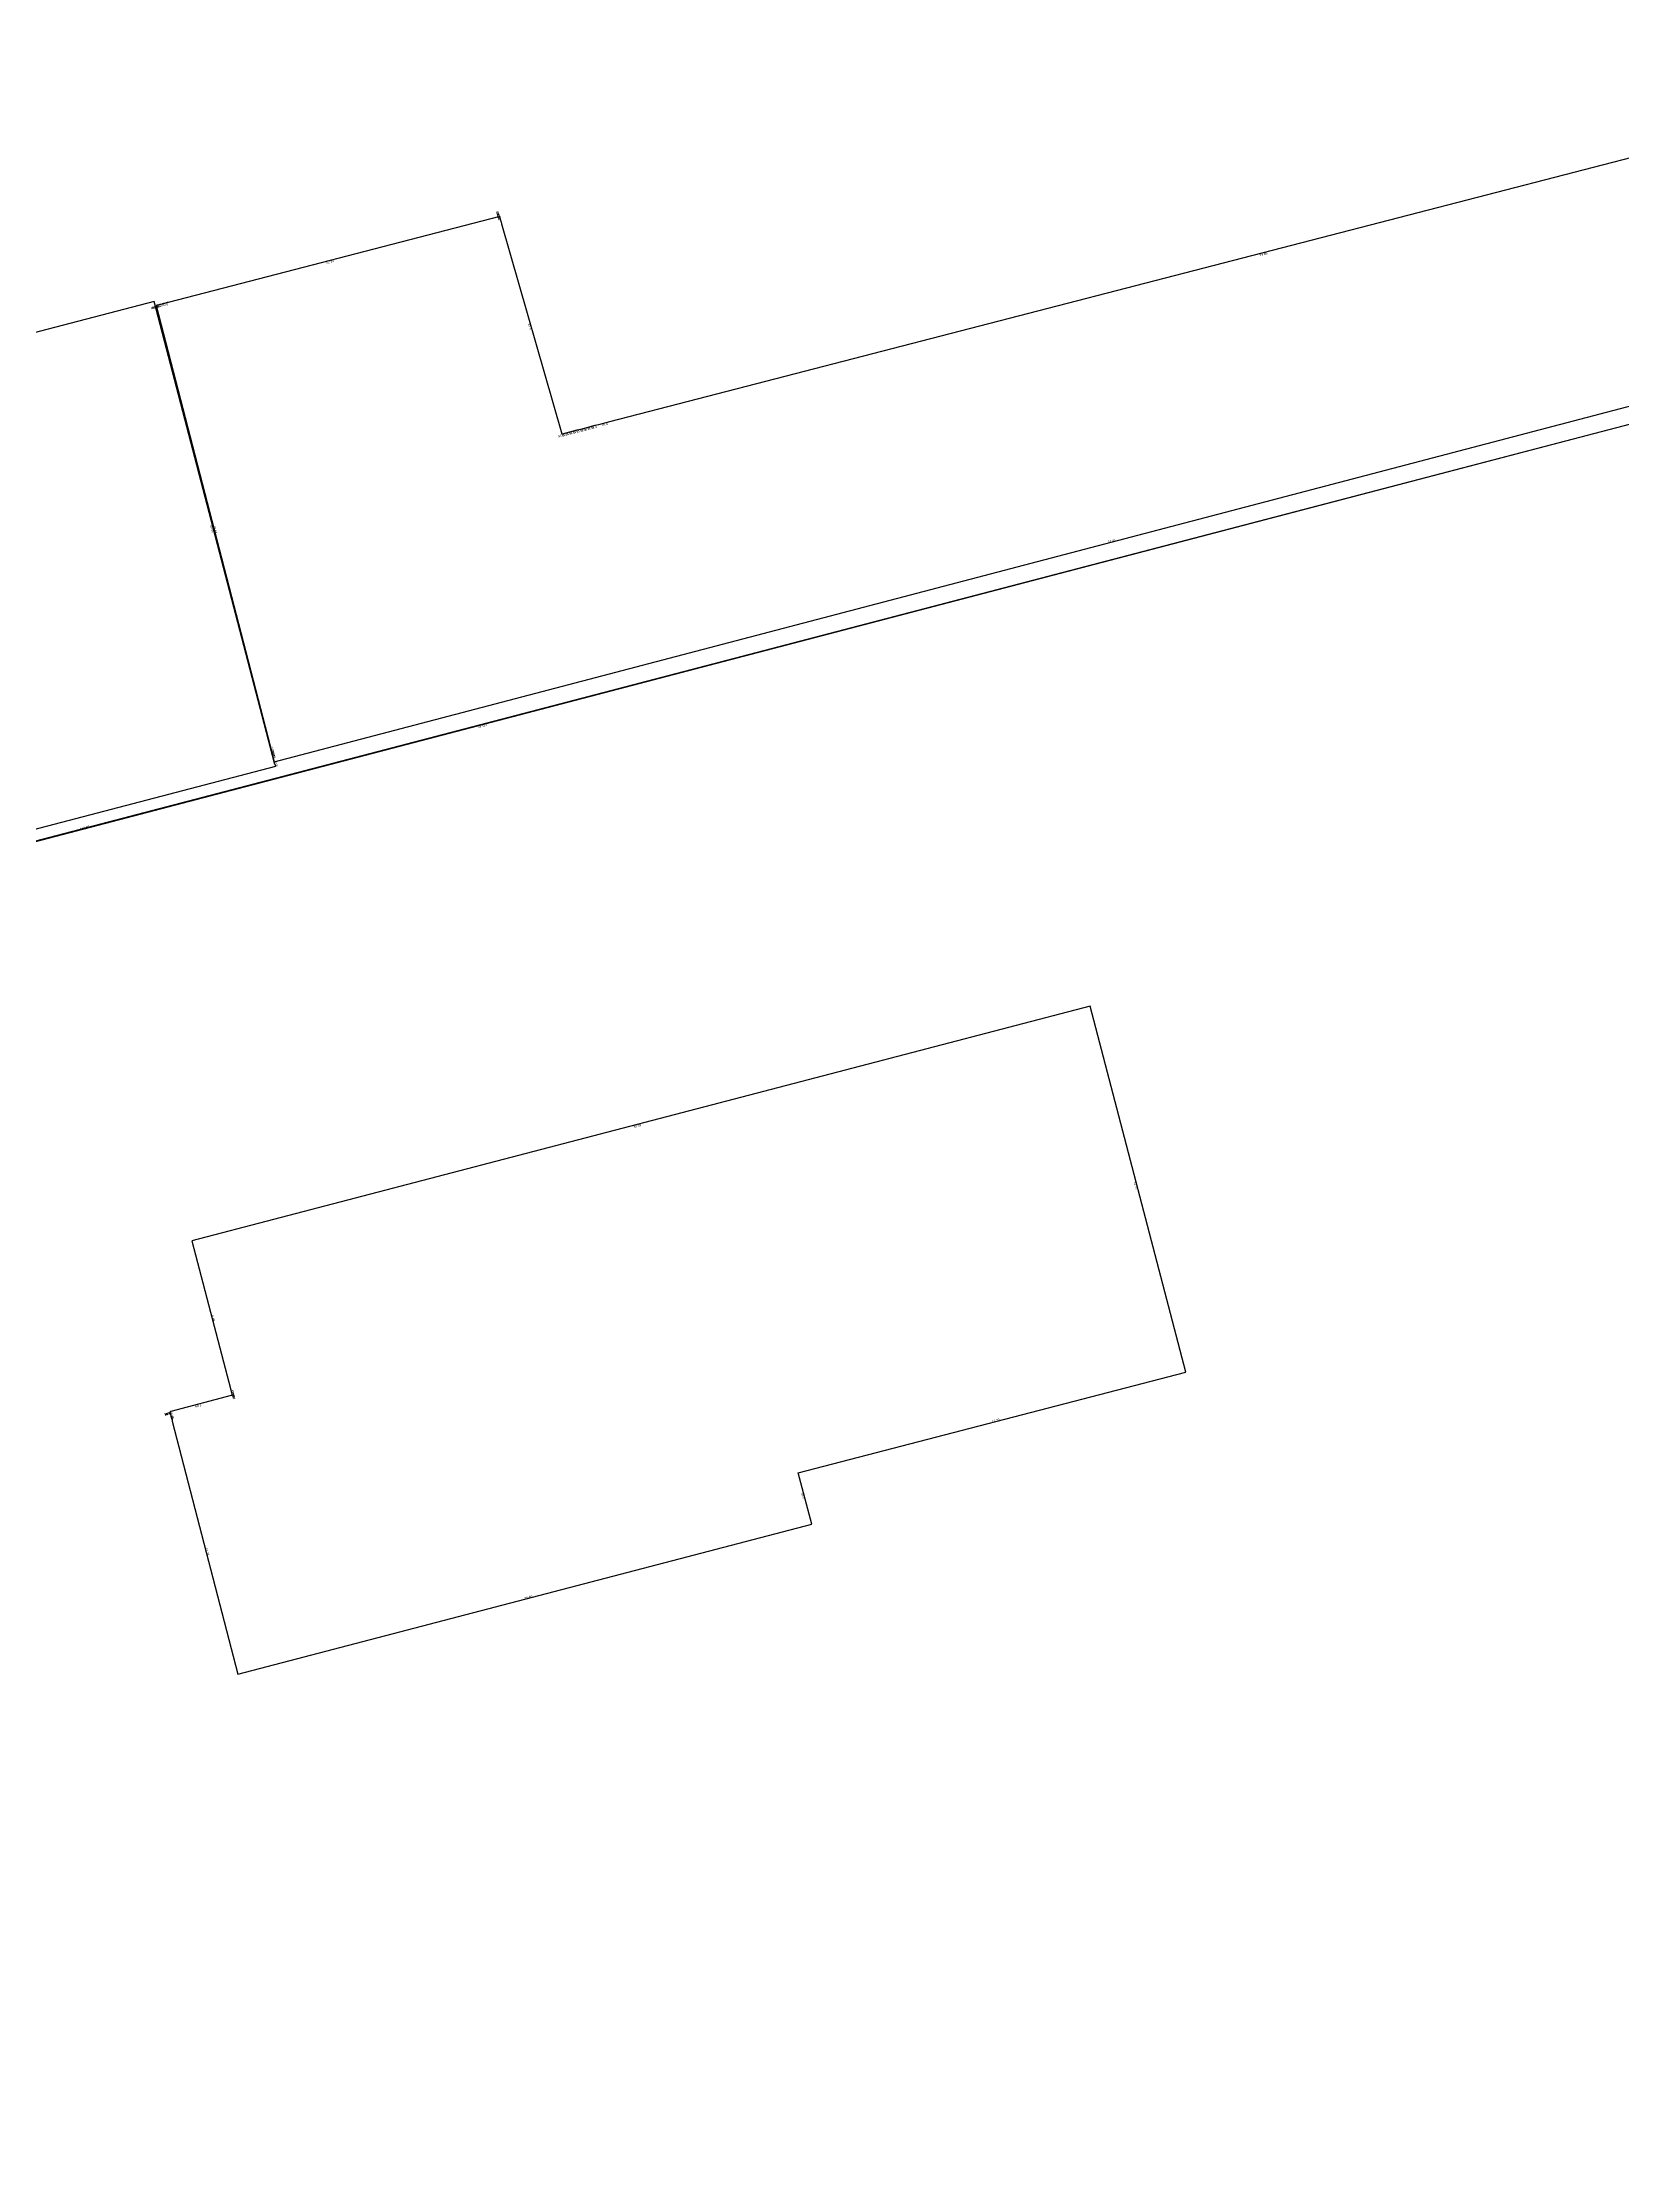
# Model space of a CAD drawing. Header units: metres. Extents: x 581016 to 32581287, y 5319908 to 5321142.
# Drawn here: x 581182.3 to 581250.5, y 5320193.1 to 5320284.9 of the extents above; entities that cross this region are included whole.
import ezdxf

# ---------------------------------------------------------------- set-up
doc = ezdxf.new("R2010")
doc.units = ezdxf.units.M
for name, color, linetype in [('EdgeLengths', 7, 'Continuous'), ('Flurstuecksgrenzedxf', 7, 'Continuous'), ('Gebaeudeumrissliniedxf', 7, 'Continuous'), ('UmringSonstBauwOUeberdachdxf', 7, 'Continuous')]:
    doc.layers.add(name, color=color, linetype=linetype)

msp = doc.modelspace()

# ---------------------------------------------------------------- linework, layer by layer
at = {"layer": 'Flurstuecksgrenzedxf', "color": 178}
for points in [[(581114.255, 5320232.688), (581253.524, 5320269.152), (581262.18, 5320271.416), (581276.065, 5320275.268), (581287.559, 5320278.23), (581404.793, 5320308.432), (581407.091, 5320309.024), (581409.39, 5320309.616), (581411.689, 5320310.209), (581413.987, 5320310.801), (581416.286, 5320311.393), (581418.585, 5320311.985), (581418.541, 5320312.711), (581418.352, 5320313.445), (581418.162, 5320314.179), (581417.972, 5320314.913), (581417.782, 5320315.647), (581417.592, 5320316.381), (581417.403, 5320317.116), (581406.16, 5320360.6)], [(581114.255, 5320232.688), (581253.524, 5320269.152), (581262.18, 5320271.416), (581276.065, 5320275.268), (581287.559, 5320278.23), (581404.793, 5320308.432), (581407.091, 5320309.024), (581409.39, 5320309.616), (581411.689, 5320310.209), (581413.987, 5320310.801), (581416.286, 5320311.393), (581418.585, 5320311.985), (581418.541, 5320312.711), (581418.352, 5320313.445), (581418.162, 5320314.179), (581417.972, 5320314.913), (581417.782, 5320315.647), (581417.592, 5320316.381), (581417.403, 5320317.116), (581406.16, 5320360.6)], [(581171.1, 5320168.56), (581277.48, 5320196.13), (581279.76, 5320203.98), (581262.16, 5320271.41), (581140.72, 5320239.66)], [(581171.1, 5320168.56), (581277.48, 5320196.13), (581279.76, 5320203.98), (581262.16, 5320271.41), (581140.72, 5320239.66)]]:
    msp.add_lwpolyline(points, dxfattribs=at)
at = {"layer": 'Gebaeudeumrissliniedxf', "color": 178}
msp.add_lwpolyline([(581156.24, 5320244.24), (581192.33, 5320253.67), (581192.28, 5320253.81), (581187.08, 5320273.74), (581152.058, 5320264.592)], dxfattribs=at)
msp.add_lwpolyline([(581156.24, 5320244.24), (581192.33, 5320253.67), (581192.28, 5320253.81), (581187.08, 5320273.74), (581152.058, 5320264.592)], dxfattribs=at)
msp.add_lwpolyline([(581215.47, 5320220.95), (581214.89, 5320223.16), (581231.62, 5320227.52), (581227.49, 5320243.31), (581188.71, 5320233.18), (581190.387, 5320226.75), (581190.394, 5320226.723), (581190.401, 5320226.697), (581190.408, 5320226.67), (581190.415, 5320226.643), (581190.422, 5320226.617), (581190.429, 5320226.59), (581190.436, 5320226.563), (581190.443, 5320226.537), (581190.45, 5320226.51), (581190.439, 5320226.507), (581190.428, 5320226.504), (581190.418, 5320226.501), (581190.407, 5320226.499), (581187.803, 5320225.811), (581187.792, 5320225.809), (581187.782, 5320225.806), (581187.771, 5320225.803), (581187.76, 5320225.8), (581187.772, 5320225.755), (581187.784, 5320225.709), (581187.795, 5320225.664), (581187.807, 5320225.619), (581187.819, 5320225.573), (581187.831, 5320225.528), (581187.842, 5320225.483), (581187.854, 5320225.437), (581187.866, 5320225.392), (581190.7, 5320214.47)], close=True, dxfattribs=at)
msp.add_lwpolyline([(581215.47, 5320220.95), (581214.89, 5320223.16), (581231.62, 5320227.52), (581227.49, 5320243.31), (581188.71, 5320233.18), (581190.387, 5320226.75), (581190.394, 5320226.723), (581190.401, 5320226.697), (581190.408, 5320226.67), (581190.415, 5320226.643), (581190.422, 5320226.617), (581190.429, 5320226.59), (581190.436, 5320226.563), (581190.443, 5320226.537), (581190.45, 5320226.51), (581190.439, 5320226.507), (581190.428, 5320226.504), (581190.418, 5320226.501), (581190.407, 5320226.499), (581187.803, 5320225.811), (581187.792, 5320225.809), (581187.782, 5320225.806), (581187.771, 5320225.803), (581187.76, 5320225.8), (581187.772, 5320225.755), (581187.784, 5320225.709), (581187.795, 5320225.664), (581187.807, 5320225.619), (581187.819, 5320225.573), (581187.831, 5320225.528), (581187.842, 5320225.483), (581187.854, 5320225.437), (581187.866, 5320225.392), (581190.7, 5320214.47)], close=True, dxfattribs=at)
at = {"layer": 'UmringSonstBauwOUeberdachdxf', "color": 178}
msp.add_lwpolyline([(581263.512, 5320283.22), (581206.742, 5320268.539), (581206.584, 5320268.499), (581206.427, 5320268.458), (581206.27, 5320268.417), (581206.113, 5320268.377), (581205.955, 5320268.336), (581205.798, 5320268.295), (581205.641, 5320268.255), (581205.484, 5320268.214), (581205.326, 5320268.173), (581205.169, 5320268.133), (581205.012, 5320268.092), (581204.855, 5320268.051), (581204.697, 5320268.011), (581202.095, 5320277.077), (581202.088, 5320277.102), (581202.081, 5320277.127), (581202.075, 5320277.153), (581202.068, 5320277.178), (581202.061, 5320277.203), (581202.054, 5320277.228), (581202.047, 5320277.253), (581202.041, 5320277.279), (581202.034, 5320277.304), (581202.027, 5320277.329), (581202.02, 5320277.354), (581202.014, 5320277.38), (581202.007, 5320277.405), (581187.685, 5320273.695), (581187.645, 5320273.685), (581187.606, 5320273.674), (581187.566, 5320273.664), (581187.527, 5320273.653), (581187.487, 5320273.643), (581187.447, 5320273.633), (581187.408, 5320273.622), (581187.368, 5320273.612), (581187.328, 5320273.602), (581187.289, 5320273.591), (581187.249, 5320273.581), (581187.209, 5320273.571), (581187.17, 5320273.56), (581192.088, 5320254.547), (581192.101, 5320254.494), (581192.115, 5320254.442), (581192.129, 5320254.389), (581192.143, 5320254.336), (581192.156, 5320254.284), (581192.17, 5320254.231), (581192.184, 5320254.178), (581192.198, 5320254.126), (581192.211, 5320254.073), (581192.225, 5320254.021), (581192.239, 5320253.968), (581192.253, 5320253.915), (581192.266, 5320253.863), (581264.259, 5320272.755)], dxfattribs=at)
msp.add_lwpolyline([(581263.512, 5320283.22), (581206.742, 5320268.539), (581206.584, 5320268.499), (581206.427, 5320268.458), (581206.27, 5320268.417), (581206.113, 5320268.377), (581205.955, 5320268.336), (581205.798, 5320268.295), (581205.641, 5320268.255), (581205.484, 5320268.214), (581205.326, 5320268.173), (581205.169, 5320268.133), (581205.012, 5320268.092), (581204.855, 5320268.051), (581204.697, 5320268.011), (581202.095, 5320277.077), (581202.088, 5320277.102), (581202.081, 5320277.127), (581202.075, 5320277.153), (581202.068, 5320277.178), (581202.061, 5320277.203), (581202.054, 5320277.228), (581202.047, 5320277.253), (581202.041, 5320277.279), (581202.034, 5320277.304), (581202.027, 5320277.329), (581202.02, 5320277.354), (581202.014, 5320277.38), (581202.007, 5320277.405), (581187.685, 5320273.695), (581187.645, 5320273.685), (581187.606, 5320273.674), (581187.566, 5320273.664), (581187.527, 5320273.653), (581187.487, 5320273.643), (581187.447, 5320273.633), (581187.408, 5320273.622), (581187.368, 5320273.612), (581187.328, 5320273.602), (581187.289, 5320273.591), (581187.249, 5320273.581), (581187.209, 5320273.571), (581187.17, 5320273.56), (581192.088, 5320254.547), (581192.101, 5320254.494), (581192.115, 5320254.442), (581192.129, 5320254.389), (581192.143, 5320254.336), (581192.156, 5320254.284), (581192.17, 5320254.231), (581192.184, 5320254.178), (581192.198, 5320254.126), (581192.211, 5320254.073), (581192.225, 5320254.021), (581192.239, 5320253.968), (581192.253, 5320253.915), (581192.266, 5320253.863), (581264.259, 5320272.755)], dxfattribs=at)

# ---------------------------------------------------------------- texts
at = {"layer": 'EdgeLengths', "linetype": 'Continuous'}
for s, rotation, p in [('0,03', 105.02938, (581202.01, 5320277.382)), ('0,03', 105.02938, (581202.01, 5320277.382)), ('0,03', 105.02938, (581202.017, 5320277.357)), ('0,03', 105.02938, (581202.017, 5320277.357)), ('0,03', 105.02938, (581202.024, 5320277.332)), ('0,03', 105.02938, (581202.024, 5320277.332)), ('0,03', 105.02938, (581202.03, 5320277.306)), ('0,03', 105.02938, (581202.03, 5320277.306)), ('0,03', 105.02938, (581202.037, 5320277.281)), ('0,03', 105.02938, (581202.037, 5320277.281)), ('0,03', 105.02938, (581202.044, 5320277.256)), ('0,03', 105.02938, (581202.044, 5320277.256)), ('0,03', 105.02938, (581202.051, 5320277.231)), ('0,03', 105.02938, (581202.051, 5320277.231)), ('0,03', 105.02938, (581202.058, 5320277.206)), ('0,03', 105.02938, (581202.058, 5320277.206)), ('0,03', 105.02938, (581202.064, 5320277.18)), ('0,03', 105.02938, (581202.064, 5320277.18)), ('0,03', 105.02938, (581202.071, 5320277.155)), ('0,03', 105.02938, (581202.071, 5320277.155)), ('0,03', 105.02938, (581202.078, 5320277.13)), ('0,03', 105.02938, (581202.078, 5320277.13)), ('0,03', 105.02938, (581202.085, 5320277.105)), ('0,03', 105.02938, (581202.085, 5320277.105)), ('0,03', 105.02938, (581202.091, 5320277.079)), ('0,03', 105.02938, (581202.091, 5320277.079)), ('14,79', -165.47715, (581194.846, 5320275.54)), ('14,79', -165.47715, (581194.846, 5320275.54)), ('58,64', -165.50109, (581235.127, 5320275.87)), ('58,64', -165.50109, (581235.127, 5320275.87)), ('0,04', -165.37599, (581187.189, 5320273.556)), ('0,04', -165.37599, (581187.189, 5320273.556)), ('0,04', -165.37599, (581187.229, 5320273.566)), ('0,04', -165.37599, (581187.229, 5320273.566)), ('0,04', -165.37599, (581187.269, 5320273.576)), ('0,04', -165.37599, (581187.269, 5320273.576)), ('0,04', -165.37599, (581187.308, 5320273.587)), ('0,04', -165.37599, (581187.308, 5320273.587)), ('0,04', -165.37599, (581187.348, 5320273.597)), ('0,04', -165.37599, (581187.348, 5320273.597)), ('0,04', -165.37599, (581187.388, 5320273.607)), ('0,04', -165.37599, (581187.388, 5320273.607)), ('0,04', -165.37599, (581187.427, 5320273.618)), ('0,04', -165.37599, (581187.427, 5320273.618)), ('0,04', -165.37599, (581187.467, 5320273.628)), ('0,04', -165.37599, (581187.467, 5320273.628)), ('0,04', -165.37599, (581187.507, 5320273.638)), ('0,04', -165.37599, (581187.507, 5320273.638)), ('0,04', -165.37599, (581187.546, 5320273.649)), ('0,04', -165.37599, (581187.546, 5320273.649)), ('0,04', -165.37599, (581187.586, 5320273.659)), ('0,04', -165.37599, (581187.586, 5320273.659)), ('0,04', -165.37599, (581187.626, 5320273.669)), ('0,04', -165.37599, (581187.626, 5320273.669)), ('0,04', -165.37599, (581187.665, 5320273.68)), ('0,04', -165.37599, (581187.665, 5320273.68)), ('9,43', 106.01607, (581203.396, 5320272.534)), ('9,43', 106.01607, (581203.396, 5320272.534)), ('0,16', -165.50109, (581204.776, 5320268.021)), ('0,16', -165.50109, (581204.776, 5320268.021)), ('0,16', -165.50109, (581204.933, 5320268.062)), ('0,16', -165.50109, (581204.933, 5320268.062)), ('0,16', -165.50109, (581205.09, 5320268.102)), ('0,16', -165.50109, (581205.09, 5320268.102)), ('0,16', -165.50109, (581205.248, 5320268.143)), ('0,16', -165.50109, (581205.248, 5320268.143)), ('0,16', -165.50109, (581205.405, 5320268.184)), ('0,16', -165.50109, (581205.405, 5320268.184)), ('0,16', -165.50109, (581205.562, 5320268.224)), ('0,16', -165.50109, (581205.562, 5320268.224)), ('0,16', -165.50109, (581205.719, 5320268.265)), ('0,16', -165.50109, (581205.719, 5320268.265)), ('0,16', -165.50109, (581205.877, 5320268.306)), ('0,16', -165.50109, (581205.877, 5320268.306)), ('0,16', -165.50109, (581206.034, 5320268.346)), ('0,16', -165.50109, (581206.034, 5320268.346)), ('0,16', -165.50109, (581206.191, 5320268.387)), ('0,16', -165.50109, (581206.191, 5320268.387)), ('0,16', -165.50109, (581206.348, 5320268.428)), ('0,16', -165.50109, (581206.348, 5320268.428)), ('0,16', -165.50109, (581206.506, 5320268.468)), ('0,16', -165.50109, (581206.506, 5320268.468)), ('0,16', -165.50109, (581206.663, 5320268.509)), ('0,16', -165.50109, (581206.663, 5320268.509)), ('20,60', 104.62321, (581189.68, 5320263.765)), ('20,60', 104.62321, (581189.68, 5320263.765)), ('19,64', -75.4975, (581189.629, 5320264.044)), ('19,64', -75.4975, (581189.629, 5320264.044)), ('74,43', 14.70432, (581228.262, 5320263.299)), ('74,43', 14.70432, (581228.262, 5320263.299)), ('125,52', -165.34821, (581201.44, 5320255.525)), ('125,52', -165.34821, (581201.44, 5320255.525)), ('0,05', -75.37794, (581192.095, 5320254.511)), ('0,05', -75.37794, (581192.095, 5320254.511)), ('0,05', -75.37794, (581192.108, 5320254.458)), ('0,05', -75.37794, (581192.108, 5320254.458)), ('0,05', -75.37794, (581192.122, 5320254.405)), ('0,05', -75.37794, (581192.122, 5320254.405)), ('0,05', -75.37794, (581192.136, 5320254.353)), ('0,05', -75.37794, (581192.136, 5320254.353)), ('0,05', -75.37794, (581192.15, 5320254.3)), ('0,05', -75.37794, (581192.15, 5320254.3)), ('0,05', -75.37794, (581192.163, 5320254.247)), ('0,05', -75.37794, (581192.163, 5320254.247)), ('0,05', -75.37794, (581192.177, 5320254.195)), ('0,05', -75.37794, (581192.177, 5320254.195)), ('0,05', -75.37794, (581192.191, 5320254.142)), ('0,05', -75.37794, (581192.191, 5320254.142)), ('0,05', -75.37794, (581192.204, 5320254.09)), ('0,05', -75.37794, (581192.204, 5320254.09)), ('0,05', -75.37794, (581192.218, 5320254.037)), ('0,05', -75.37794, (581192.218, 5320254.037)), ('0,15', 109.65382, (581192.305, 5320253.73)), ('0,15', 109.65382, (581192.305, 5320253.73)), ('0,05', -75.37794, (581192.232, 5320253.984)), ('0,05', -75.37794, (581192.232, 5320253.984)), ('0,05', -75.37794, (581192.246, 5320253.932)), ('0,05', -75.37794, (581192.246, 5320253.932)), ('0,05', -75.37794, (581192.259, 5320253.879)), ('0,05', -75.37794, (581192.259, 5320253.879)), ('143,96', 14.6722, (581183.89, 5320250.91)), ('143,96', 14.6722, (581183.89, 5320250.91)), ('40,08', -165.36048, (581208.1, 5320238.235)), ('40,08', -165.36048, (581208.1, 5320238.235)), ('16,32', 104.6578, (581229.555, 5320235.405)), ('16,32', 104.6578, (581229.555, 5320235.405)), ('6,65', -75.37913, (581189.549, 5320229.955)), ('6,65', -75.37913, (581189.549, 5320229.955)), ('0,03', -75.37913, (581190.391, 5320226.727)), ('0,03', -75.37913, (581190.391, 5320226.727)), ('0,03', -75.37913, (581190.398, 5320226.7)), ('0,03', -75.37913, (581190.398, 5320226.7)), ('0,03', -75.37913, (581190.405, 5320226.673)), ('0,03', -75.37913, (581190.405, 5320226.673)), ('0,03', -75.37913, (581190.412, 5320226.647)), ('0,03', -75.37913, (581190.412, 5320226.647)), ('0,03', -75.37913, (581190.419, 5320226.62)), ('0,03', -75.37913, (581190.419, 5320226.62)), ('0,03', -75.37913, (581190.426, 5320226.593)), ('0,03', -75.37913, (581190.426, 5320226.593)), ('0,03', -75.37913, (581190.433, 5320226.567)), ('0,03', -75.37913, (581190.433, 5320226.567)), ('0,03', -75.37913, (581190.44, 5320226.54)), ('0,03', -75.37913, (581190.44, 5320226.54)), ('0,03', -75.37913, (581190.447, 5320226.513)), ('0,03', -75.37913, (581190.447, 5320226.513)), ('0,01', -165.21451, (581187.765, 5320225.791)), ('0,01', -165.21451, (581187.765, 5320225.791)), ('0,01', -165.21451, (581187.776, 5320225.794)), ('0,01', -165.21451, (581187.776, 5320225.794)), ('0,01', -165.21451, (581187.787, 5320225.797)), ('0,01', -165.21451, (581187.787, 5320225.797)), ('0,01', -165.21451, (581187.798, 5320225.8)), ('0,01', -165.21451, (581187.798, 5320225.8)), ('0,05', -75.45326, (581187.766, 5320225.767)), ('0,05', -75.45326, (581187.766, 5320225.767)), ('0,05', -75.45326, (581187.778, 5320225.722)), ('0,05', -75.45326, (581187.778, 5320225.722)), ('0,05', -75.45326, (581187.789, 5320225.677)), ('0,05', -75.45326, (581187.789, 5320225.677)), ('0,05', -75.45326, (581187.801, 5320225.631)), ('0,05', -75.45326, (581187.801, 5320225.631)), ('0,05', -75.45326, (581187.813, 5320225.586)), ('0,05', -75.45326, (581187.813, 5320225.586)), ('2,69', -165.21451, (581189.105, 5320226.145)), ('2,69', -165.21451, (581189.105, 5320226.145)), ('0,01', -165.21451, (581190.412, 5320226.49)), ('0,01', -165.21451, (581190.412, 5320226.49)), ('0,01', -165.21451, (581190.423, 5320226.493)), ('0,01', -165.21451, (581190.423, 5320226.493)), ('0,01', -165.21451, (581190.434, 5320226.496)), ('0,01', -165.21451, (581190.434, 5320226.496)), ('0,01', -165.21451, (581190.445, 5320226.499)), ('0,01', -165.21451, (581190.445, 5320226.499)), ('0,05', -75.45326, (581187.825, 5320225.541)), ('0,05', -75.45326, (581187.825, 5320225.541)), ('0,05', -75.45326, (581187.836, 5320225.495)), ('0,05', -75.45326, (581187.836, 5320225.495)), ('0,05', -75.45326, (581187.848, 5320225.45)), ('0,05', -75.45326, (581187.848, 5320225.45)), ('0,05', -75.45326, (581187.86, 5320225.405)), ('0,05', -75.45326, (581187.86, 5320225.405)), ('17,29', 14.60693, (581223.255, 5320225.33)), ('17,29', 14.60693, (581223.255, 5320225.33)), ('2,28', 104.70527, (581215.18, 5320222.045)), ('2,28', 104.70527, (581215.18, 5320222.045)), ('11,28', -75.45326, (581189.283, 5320219.921)), ('11,28', -75.45326, (581189.283, 5320219.921)), ('25,60', 14.66041, (581203.085, 5320217.7)), ('25,60', 14.66041, (581203.085, 5320217.7))]:
    msp.add_text(s, height=0.1, rotation=rotation, dxfattribs=at).set_placement(p)

doc.saveas('drawing.dxf')
